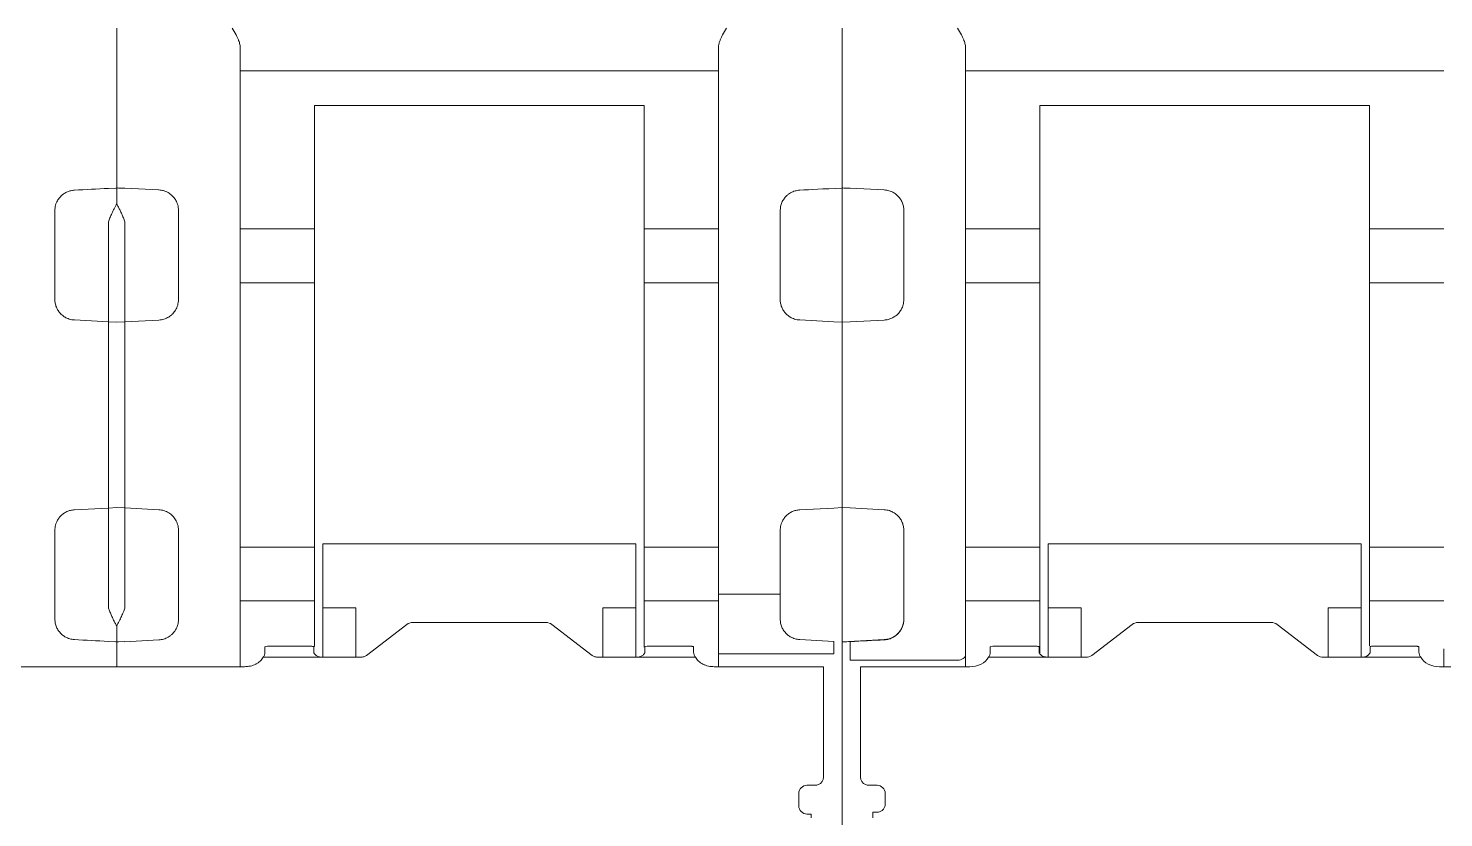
# Model space of a CAD drawing. Header units: millimetres. Extents: x 4137 to 6698, y 1400 to 3585.
# Drawn here: x 4461.8 to 4496.15, y 2349.15 to 2368.31 of the extents above; entities that cross this region are included whole.
import ezdxf

# ---------------------------------------------------------------- set-up
doc = ezdxf.new("R2010")
doc.units = ezdxf.units.MM
doc.layers.add('000-PI-Oprema', color=30, linetype='Continuous', lineweight=5)

msp = doc.modelspace()

# ---------------------------------------------------------------- linework, layer by layer
at = {"layer": '000-PI-Oprema', "color": 0, "lineweight": 0}
for p, q in [((4463.948, 2368.311), (4463.948, 2367.07)), ((4463.948, 2367.07), (4463.948, 2364.436)), ((4478.548, 2367.28), (4466.948, 2367.28)), ((4484.548, 2367.28), (4496.148, 2367.28)), ((4468.748, 2365.61), (4468.748, 2366.434)), ((4476.748, 2366.434), (4468.748, 2366.434)), ((4476.748, 2366.434), (4476.748, 2365.61)), ((4486.348, 2366.434), (4494.348, 2366.434)), ((4468.748, 2365.61), (4468.748, 2363.445)), ((4476.748, 2363.445), (4476.748, 2365.61)), ((4463.748, 2364.425), (4463.928, 2364.434)), ((4463.993, 2364.435), (4463.965, 2364.436)), ((4464.148, 2364.43), (4463.993, 2364.435)), ((4464.974, 2364.389), (4464.148, 2364.432)), ((4464.974, 2364.389), (4464.974, 2364.383)), ((4481.593, 2364.435), (4481.565, 2364.436)), ((4481.748, 2364.43), (4481.593, 2364.435)), ((4482.574, 2364.389), (4481.748, 2364.432)), ((4481.748, 2364.43), (4481.748, 2364.432)), ((4482.574, 2364.383), (4482.574, 2364.389)), ((4481.548, 2361.176), (4481.548, 2364.053)), ((4481.548, 2364.052), (4481.548, 2361.178)), ((4463.748, 2363.616), (4463.748, 2361.189)), ((4464.148, 2361.187), (4464.148, 2363.618)), ((4466.948, 2363.445), (4468.748, 2363.445)), ((4468.748, 2363.445), (4468.748, 2362.135)), ((4476.748, 2362.135), (4476.748, 2363.445)), ((4476.748, 2363.445), (4478.548, 2363.445)), ((4484.548, 2363.445), (4486.348, 2363.445)), ((4496.148, 2363.445), (4494.348, 2363.445)), ((4468.748, 2362.135), (4466.948, 2362.135)), ((4468.748, 2362.135), (4468.748, 2355.722)), ((4476.748, 2355.722), (4476.748, 2362.135)), ((4478.548, 2362.135), (4476.748, 2362.135)), ((4484.548, 2362.135), (4486.348, 2362.135)), ((4494.348, 2362.135), (4496.148, 2362.135)), ((4463.748, 2361.189), (4462.922, 2361.232)), ((4463.748, 2361.189), (4463.948, 2361.178)), ((4464.148, 2361.187), (4463.948, 2361.176)), ((4464.974, 2361.23), (4464.148, 2361.187)), ((4480.522, 2361.232), (4481.348, 2361.189)), ((4481.348, 2361.189), (4481.548, 2361.178)), ((4481.548, 2361.176), (4481.748, 2361.187)), ((4481.748, 2361.187), (4482.574, 2361.23)), ((4462.922, 2356.625), (4463.748, 2356.668)), ((4463.948, 2356.679), (4463.748, 2356.668)), ((4463.748, 2356.668), (4463.748, 2354.24)), ((4463.948, 2356.68), (4464.148, 2356.67)), ((4464.148, 2356.67), (4464.974, 2356.627)), ((4464.148, 2354.239), (4464.148, 2356.67)), ((4481.348, 2356.668), (4480.522, 2356.625)), ((4481.548, 2356.679), (4481.348, 2356.668)), ((4481.748, 2356.67), (4481.548, 2356.68)), ((4481.548, 2355.628), (4481.548, 2356.68)), ((4481.548, 2356.679), (4481.548, 2355.505)), ((4482.574, 2356.627), (4481.748, 2356.67)), ((4466.948, 2355.722), (4468.748, 2355.722)), ((4468.748, 2355.722), (4468.748, 2354.412)), ((4468.948, 2354.248), (4468.948, 2355.799)), ((4468.948, 2355.799), (4476.548, 2355.799)), ((4476.548, 2355.799), (4476.548, 2354.248)), ((4476.748, 2355.8), (4476.743, 2355.8)), ((4476.748, 2354.412), (4476.748, 2355.722)), ((4476.748, 2355.722), (4478.548, 2355.722)), ((4484.548, 2355.722), (4486.348, 2355.722)), ((4486.548, 2355.799), (4486.548, 2354.248)), ((4494.148, 2355.799), (4486.548, 2355.799)), ((4494.148, 2354.248), (4494.148, 2355.799)), ((4496.148, 2355.722), (4494.348, 2355.722)), ((4468.748, 2354.412), (4466.948, 2354.412)), ((4468.748, 2354.412), (4468.748, 2353.308)), ((4476.748, 2353.287), (4476.748, 2354.412)), ((4476.748, 2354.412), (4478.548, 2354.412)), ((4480.048, 2354.578), (4478.548, 2354.578)), ((4486.348, 2354.412), (4484.548, 2354.412)), ((4486.348, 2353.128), (4486.348, 2354.412)), ((4494.348, 2353.321), (4494.348, 2354.412)), ((4494.348, 2354.412), (4496.148, 2354.412)), ((4468.948, 2354.248), (4469.748, 2354.248)), ((4468.948, 2353.046), (4468.948, 2354.248)), ((4469.748, 2354.248), (4469.748, 2353.046)), ((4475.748, 2354.248), (4476.548, 2354.248)), ((4475.748, 2353.046), (4475.748, 2354.248)), ((4476.548, 2354.248), (4476.548, 2353.046)), ((4487.348, 2354.248), (4486.548, 2354.248)), ((4486.548, 2353.046), (4486.548, 2354.248)), ((4487.348, 2353.046), (4487.348, 2354.248)), ((4494.148, 2354.248), (4493.348, 2354.248)), ((4493.348, 2353.046), (4493.348, 2354.248)), ((4494.148, 2354.248), (4494.148, 2353.046)), ((4470.006, 2353.091), (4470.989, 2353.844)), ((4471.131, 2353.889), (4474.365, 2353.889)), ((4474.506, 2353.844), (4475.489, 2353.091)), ((4487.606, 2353.091), (4488.589, 2353.844)), ((4488.731, 2353.889), (4491.965, 2353.889)), ((4492.106, 2353.844), (4493.089, 2353.091)), ((4463.928, 2353.422), (4463.748, 2353.432)), ((4463.948, 2353.421), (4463.948, 2352.817)), ((4463.993, 2353.421), (4464.148, 2353.426)), ((4464.148, 2353.424), (4464.974, 2353.468)), ((4464.148, 2353.426), (4464.148, 2353.424)), ((4467.547, 2353.223), (4467.547, 2353.302)), ((4468.531, 2353.319), (4467.747, 2353.319)), ((4468.731, 2353.302), (4468.731, 2353.223)), ((4476.765, 2353.223), (4476.765, 2353.302)), ((4477.748, 2353.319), (4476.965, 2353.319)), ((4477.948, 2353.302), (4477.948, 2353.223)), ((4478.548, 2352.828), (4478.548, 2353.251)), ((4480.522, 2353.475), (4481.348, 2353.432)), ((4481.565, 2353.42), (4482.574, 2353.473)), ((4481.748, 2353.424), (4481.748, 2353.426)), ((4482.574, 2353.468), (4482.574, 2353.473)), ((4485.147, 2353.223), (4485.147, 2353.302)), ((4486.131, 2353.319), (4485.347, 2353.319)), ((4486.331, 2353.302), (4486.331, 2353.223)), ((4494.365, 2353.302), (4494.365, 2353.223)), ((4495.348, 2353.319), (4494.565, 2353.319)), ((4495.548, 2353.302), (4495.548, 2353.223)), ((4496.148, 2352.828), (4496.148, 2353.251)), ((4466.948, 2353.099), (4466.948, 2352.817)), ((4467.506, 2353.046), (4468.931, 2353.046)), ((4469.865, 2353.046), (4468.931, 2353.046)), ((4476.565, 2353.046), (4475.631, 2353.046)), ((4477.99, 2353.046), (4476.565, 2353.046)), ((4481.348, 2353.132), (4478.548, 2353.132)), ((4484.348, 2352.977), (4481.748, 2352.977)), ((4484.548, 2353.099), (4484.548, 2352.817)), ((4486.531, 2353.046), (4485.106, 2353.046)), ((4486.531, 2353.046), (4487.465, 2353.046)), ((4493.231, 2353.046), (4494.165, 2353.046)), ((4495.59, 2353.046), (4494.165, 2353.046)), ((4460.848, 2352.817), (4467.047, 2352.817)), ((4478.448, 2352.817), (4481.098, 2352.817)), ((4481.098, 2352.817), (4481.098, 2352.204)), ((4481.998, 2352.204), (4481.998, 2352.817)), ((4481.998, 2352.817), (4484.647, 2352.817)), ((4496.048, 2352.817), (4502.247, 2352.817)), ((4481.098, 2350.138), (4481.098, 2351.547)), ((4481.998, 2351.547), (4481.998, 2350.138)), ((4480.898, 2349.939), (4480.698, 2349.939)), ((4482.398, 2349.939), (4482.198, 2349.939)), ((4480.498, 2349.74), (4480.498, 2349.441)), ((4481.548, 2349.545), (4481.548, 2349.378)), ((4481.548, 2349.228), (4481.548, 2349.545)), ((4482.598, 2349.49), (4482.598, 2349.74)), ((4480.698, 2349.241), (4480.798, 2349.241)), ((4480.798, 2349.152), (4480.798, 2349.241)), ((4481.548, 2349.228), (4481.548, 2347.031)), ((4481.548, 2347.955), (4481.548, 2349.228)), ((4482.298, 2349.285), (4482.398, 2349.285)), ((4482.298, 2349.241), (4482.298, 2349.285)), ((4482.298, 2349.241), (4482.298, 2349.152))]:
    msp.add_line(p, q, dxfattribs=at)
at = {"layer": '000-PI-Oprema', "color": 0, "lineweight": 0, "flags": 128}
msp.add_lwpolyline([(4484.548, 2353.099), (4484.544, 2353.075), (4484.532, 2353.052), (4484.514, 2353.031), (4484.489, 2353.013), (4484.459, 2352.997), (4484.424, 2352.986), (4484.387, 2352.979), (4484.348, 2352.977)], dxfattribs=at)
at = {"layer": '000-PI-Oprema', "color": 0, "lineweight": 0}
for points, knots in [([(4466.748, 2368.311), (4466.781, 2368.258), (4466.828, 2368.184), (4466.88, 2368.084), (4466.913, 2368.007), (4466.941, 2367.92), (4466.946, 2367.853), (4466.948, 2367.821)], [0, 0, 0, 0, 0.350596, 0.493868, 0.625405, 0.821427, 1, 1, 1, 1]), ([(4478.548, 2367.821), (4478.549, 2367.842), (4478.551, 2367.886), (4478.565, 2367.952), (4478.587, 2368.018), (4478.616, 2368.085), (4478.667, 2368.184), (4478.714, 2368.259), (4478.748, 2368.311)], [0, 0, 0, 0, 0.117336, 0.242611, 0.377617, 0.505972, 0.652001, 1, 1, 1, 1]), ([(4481.548, 2368.311), (4481.548, 2368.279), (4481.548, 2368.215), (4481.548, 2368.119), (4481.548, 2368.024), (4481.548, 2367.897), (4481.548, 2367.741), (4481.548, 2367.565), (4481.548, 2367.405), (4481.548, 2367.268), (4481.548, 2367.152), (4481.548, 2367.097), (4481.548, 2367.07)], [0, 0, 0, 0, 0.061391, 0.122427, 0.18342, 0.24468, 0.372209, 0.500076, 0.627605, 0.755472, 0.877481, 1, 1, 1, 1]), ([(4481.548, 2367.07), (4481.548, 2367.083), (4481.548, 2367.109), (4481.548, 2367.157), (4481.548, 2367.209), (4481.548, 2367.289), (4481.548, 2367.405), (4481.548, 2367.564), (4481.548, 2367.741), (4481.548, 2367.927), (4481.548, 2368.118), (4481.548, 2368.247), (4481.548, 2368.311)], [0, 0, 0, 0, 0.061391, 0.122427, 0.18342, 0.24468, 0.372209, 0.500076, 0.627605, 0.755472, 0.877481, 1, 1, 1, 1]), ([(4484.348, 2368.311), (4484.381, 2368.259), (4484.428, 2368.184), (4484.48, 2368.085), (4484.513, 2368.007), (4484.541, 2367.921), (4484.546, 2367.853), (4484.548, 2367.821)], [0, 0, 0, 0, 0.350015, 0.493309, 0.624855, 0.821183, 1, 1, 1, 1]), ([(4466.948, 2367.821), (4466.948, 2367.806), (4466.948, 2367.774), (4466.948, 2367.733), (4466.948, 2367.696), (4466.948, 2367.677), (4466.948, 2367.667)], [0, 0, 0, 0, 0.251193, 0.5, 0.748807, 1, 1, 1, 1]), ([(4478.548, 2367.667), (4478.548, 2367.677), (4478.548, 2367.696), (4478.548, 2367.733), (4478.548, 2367.774), (4478.548, 2367.806), (4478.548, 2367.821)], [0, 0, 0, 0, 0.251193, 0.5, 0.748807, 1, 1, 1, 1]), ([(4466.948, 2367.667), (4466.948, 2367.627), (4466.948, 2367.546), (4466.948, 2367.415), (4466.948, 2367.275), (4466.948, 2367.128), (4466.948, 2366.972), (4466.948, 2366.807), (4466.948, 2366.635), (4466.948, 2366.394), (4466.948, 2366.076), (4466.948, 2365.664), (4466.948, 2365.227), (4466.948, 2364.914), (4466.948, 2364.757)], [0, 0, 0, 0, 0.062736, 0.125281, 0.187695, 0.250043, 0.312387, 0.374792, 0.437318, 0.500031, 0.625212, 0.749931, 0.874692, 1, 1, 1, 1]), ([(4478.548, 2364.606), (4478.548, 2364.689), (4478.548, 2364.856), (4478.548, 2365.097), (4478.548, 2365.332), (4478.548, 2365.559), (4478.548, 2365.779), (4478.548, 2365.992), (4478.548, 2366.198), (4478.548, 2366.462), (4478.548, 2366.771), (4478.548, 2367.108), (4478.548, 2367.411), (4478.548, 2367.582), (4478.548, 2367.667)], [0, 0, 0, 0, 0.062754, 0.125301, 0.187708, 0.250043, 0.312375, 0.374772, 0.437302, 0.500033, 0.625237, 0.749935, 0.874674, 1, 1, 1, 1]), ([(4484.548, 2367.667), (4484.548, 2367.627), (4484.548, 2367.546), (4484.548, 2367.415), (4484.548, 2367.275), (4484.548, 2367.128), (4484.548, 2366.972), (4484.548, 2366.807), (4484.548, 2366.635), (4484.548, 2366.394), (4484.548, 2366.076), (4484.548, 2365.664), (4484.548, 2365.227), (4484.548, 2364.914), (4484.548, 2364.757)], [0, 0, 0, 0, 0.062736, 0.125281, 0.187695, 0.250043, 0.312387, 0.374792, 0.437318, 0.500031, 0.625212, 0.749931, 0.874692, 1, 1, 1, 1]), ([(4481.548, 2367.07), (4481.548, 2367.033), (4481.548, 2366.959), (4481.548, 2366.839), (4481.548, 2366.713), (4481.548, 2366.579), (4481.548, 2366.437), (4481.548, 2366.288), (4481.548, 2366.132), (4481.548, 2365.914), (4481.548, 2365.626), (4481.548, 2365.254), (4481.548, 2364.858), (4481.548, 2364.576), (4481.548, 2364.434)], [0, 0, 0, 0, 0.062728, 0.125272, 0.18769, 0.250045, 0.312396, 0.374803, 0.437328, 0.500029, 0.625194, 0.749922, 0.874696, 1, 1, 1, 1]), ([(4481.548, 2364.436), (4481.548, 2364.507), (4481.548, 2364.65), (4481.548, 2364.856), (4481.548, 2365.057), (4481.548, 2365.252), (4481.548, 2365.44), (4481.548, 2365.623), (4481.548, 2365.799), (4481.548, 2366.026), (4481.548, 2366.292), (4481.548, 2366.582), (4481.548, 2366.845), (4481.548, 2366.995), (4481.548, 2367.07)], [0, 0, 0, 0, 0.062728, 0.125271, 0.18769, 0.250045, 0.312396, 0.374804, 0.437328, 0.500029, 0.625194, 0.749922, 0.874696, 1, 1, 1, 1]), ([(4486.348, 2366.434), (4486.348, 2366.393), (4486.348, 2366.31), (4486.348, 2366.192), (4486.348, 2366.079), (4486.348, 2365.936), (4486.348, 2365.771), (4486.348, 2365.663), (4486.348, 2365.61)], [0, 0, 0, 0, 0.125424, 0.250193, 0.374902, 0.500146, 0.749703, 1, 1, 1, 1]), ([(4494.348, 2365.61), (4494.348, 2365.636), (4494.348, 2365.688), (4494.348, 2365.776), (4494.348, 2365.87), (4494.348, 2366.005), (4494.348, 2366.189), (4494.348, 2366.353), (4494.348, 2366.434)], [0, 0, 0, 0, 0.125424, 0.250193, 0.374902, 0.500146, 0.749703, 1, 1, 1, 1]), ([(4494.348, 2363.445), (4494.348, 2363.516), (4494.348, 2363.658), (4494.348, 2363.864), (4494.348, 2364.065), (4494.348, 2364.261), (4494.348, 2364.451), (4494.348, 2364.697), (4494.348, 2364.989), (4494.348, 2365.317), (4494.348, 2365.512), (4494.348, 2365.61)], [0, 0, 0, 0, 0.083508, 0.166833, 0.25006, 0.333277, 0.416572, 0.500032, 0.666688, 0.83311, 1, 1, 1, 1]), ([(4466.948, 2364.757), (4466.948, 2364.693), (4466.948, 2364.566), (4466.948, 2364.367), (4466.948, 2364.165), (4466.948, 2363.957), (4466.948, 2363.745), (4466.948, 2363.528), (4466.948, 2363.306), (4466.948, 2363.155), (4466.948, 2363.08)], [0, 0, 0, 0, 0.12575, 0.250858, 0.375537, 0.5, 0.624463, 0.749142, 0.87425, 1, 1, 1, 1]), ([(4478.548, 2363.212), (4478.548, 2363.283), (4478.548, 2363.425), (4478.548, 2363.633), (4478.548, 2363.837), (4478.548, 2364.037), (4478.548, 2364.231), (4478.548, 2364.422), (4478.548, 2364.544), (4478.548, 2364.606)], [0, 0, 0, 0, 0.143512, 0.28637, 0.428834, 0.571166, 0.71363, 0.856488, 1, 1, 1, 1]), ([(4484.548, 2364.757), (4484.548, 2364.693), (4484.548, 2364.566), (4484.548, 2364.367), (4484.548, 2364.165), (4484.548, 2363.957), (4484.548, 2363.745), (4484.548, 2363.528), (4484.548, 2363.306), (4484.548, 2363.155), (4484.548, 2363.08)], [0, 0, 0, 0, 0.12575, 0.250858, 0.375537, 0.5, 0.624463, 0.749142, 0.87425, 1, 1, 1, 1]), ([(4462.448, 2363.882), (4462.449, 2363.905), (4462.45, 2363.95), (4462.464, 2364.017), (4462.49, 2364.09), (4462.533, 2364.168), (4462.596, 2364.242), (4462.67, 2364.302), (4462.75, 2364.344), (4462.835, 2364.373), (4462.893, 2364.379), (4462.922, 2364.382)], [0, 0, 0, 0, 0.093221, 0.185813, 0.279137, 0.41434, 0.546905, 0.668022, 0.785627, 0.893606, 1, 1, 1, 1]), ([(4465.448, 2363.891), (4465.447, 2363.914), (4465.445, 2363.959), (4465.431, 2364.025), (4465.405, 2364.098), (4465.363, 2364.175), (4465.293, 2364.257), (4465.201, 2364.327), (4465.09, 2364.375), (4465.011, 2364.385), (4464.974, 2364.389)], [0, 0, 0, 0, 0.092601, 0.18543, 0.278489, 0.413813, 0.545287, 0.709927, 0.860804, 1, 1, 1, 1]), ([(4480.522, 2364.382), (4480.503, 2364.38), (4480.466, 2364.377), (4480.41, 2364.364), (4480.354, 2364.345), (4480.3, 2364.318), (4480.247, 2364.284), (4480.192, 2364.237), (4480.135, 2364.17), (4480.086, 2364.083), (4480.054, 2363.984), (4480.05, 2363.916), (4480.048, 2363.882)], [0, 0, 0, 0, 0.067869, 0.138425, 0.211987, 0.288836, 0.369219, 0.453352, 0.573685, 0.721104, 0.860335, 1, 1, 1, 1]), ([(4482.574, 2364.389), (4482.593, 2364.388), (4482.632, 2364.384), (4482.689, 2364.371), (4482.755, 2364.347), (4482.827, 2364.309), (4482.9, 2364.249), (4482.963, 2364.175), (4483.01, 2364.088), (4483.042, 2363.993), (4483.046, 2363.925), (4483.048, 2363.891)], [0, 0, 0, 0, 0.071618, 0.143308, 0.216363, 0.334035, 0.455285, 0.587191, 0.721903, 0.860899, 1, 1, 1, 1]), ([(4463.748, 2363.616), (4463.76, 2363.648), (4463.788, 2363.717), (4463.834, 2363.823), (4463.888, 2363.94), (4463.927, 2364.013), (4463.948, 2364.052)], [0, 0, 0, 0, 0.193415, 0.424448, 0.693252, 1, 1, 1, 1]), ([(4464.148, 2363.618), (4464.135, 2363.65), (4464.11, 2363.713), (4464.071, 2363.804), (4464.031, 2363.891), (4463.99, 2363.976), (4463.962, 2364.027), (4463.948, 2364.053)], [0, 0, 0, 0, 0.194202, 0.390464, 0.589612, 0.792498, 1, 1, 1, 1]), ([(4480.048, 2363.882), (4480.048, 2363.817), (4480.048, 2363.685), (4480.048, 2363.484), (4480.048, 2363.347), (4480.048, 2363.279)], [0, 0, 0, 0, 0.333419, 0.666581, 1, 1, 1, 1]), ([(4478.548, 2354.645), (4478.548, 2354.759), (4478.548, 2354.987), (4478.548, 2355.332), (4478.548, 2355.68), (4478.548, 2356.031), (4478.548, 2356.384), (4478.548, 2356.981), (4478.548, 2357.828), (4478.548, 2358.928), (4478.548, 2360.028), (4478.548, 2360.995), (4478.548, 2361.827), (4478.548, 2362.527), (4478.548, 2362.983), (4478.548, 2363.212)], [0, 0, 0, 0, 0.041431, 0.082793, 0.124119, 0.165441, 0.206793, 0.248207, 0.374079, 0.500012, 0.625883, 0.751817, 0.834548, 0.917188, 1, 1, 1, 1]), ([(4480.048, 2363.279), (4480.048, 2363.177), (4480.048, 2362.974), (4480.048, 2362.667), (4480.048, 2362.357), (4480.048, 2362.046), (4480.048, 2361.836), (4480.048, 2361.731)], [0, 0, 0, 0, 0.200123, 0.400061, 0.599939, 0.799877, 1, 1, 1, 1]), ([(4486.348, 2363.445), (4486.348, 2363.396), (4486.348, 2363.298), (4486.348, 2363.082), (4486.348, 2362.843), (4486.348, 2362.598), (4486.348, 2362.378), (4486.348, 2362.213), (4486.348, 2362.157), (4486.348, 2362.135)], [0, 0, 0, 0, 0.150243, 0.300485, 0.450729, 0.600973, 0.751216, 0.901461, 1, 1, 1, 1]), ([(4494.348, 2363.445), (4494.348, 2363.396), (4494.348, 2363.298), (4494.348, 2363.082), (4494.348, 2362.843), (4494.348, 2362.598), (4494.348, 2362.378), (4494.348, 2362.213), (4494.348, 2362.157), (4494.348, 2362.135)], [0, 0, 0, 0, 0.150243, 0.300485, 0.450729, 0.600973, 0.751216, 0.901461, 1, 1, 1, 1]), ([(4466.948, 2363.08), (4466.948, 2362.969), (4466.948, 2362.748), (4466.948, 2362.412), (4466.948, 2362.074), (4466.948, 2361.734), (4466.948, 2361.392), (4466.948, 2360.813), (4466.948, 2359.993), (4466.948, 2358.929), (4466.948, 2357.864), (4466.948, 2356.928), (4466.948, 2356.122), (4466.948, 2355.443), (4466.948, 2354.999), (4466.948, 2354.777)], [0, 0, 0, 0, 0.041447, 0.082829, 0.124176, 0.16552, 0.206891, 0.248321, 0.374134, 0.500011, 0.625824, 0.751702, 0.834467, 0.91715, 1, 1, 1, 1]), ([(4483.048, 2361.73), (4483.048, 2361.849), (4483.048, 2362.088), (4483.048, 2362.443), (4483.048, 2362.796), (4483.048, 2363.028), (4483.048, 2363.145)], [0, 0, 0, 0, 0.2501, 0.5, 0.7499, 1, 1, 1, 1]), ([(4484.548, 2363.08), (4484.548, 2362.969), (4484.548, 2362.748), (4484.548, 2362.412), (4484.548, 2362.074), (4484.548, 2361.734), (4484.548, 2361.392), (4484.548, 2360.813), (4484.548, 2359.993), (4484.548, 2358.929), (4484.548, 2357.864), (4484.548, 2356.928), (4484.548, 2356.122), (4484.548, 2355.443), (4484.548, 2354.999), (4484.548, 2354.777)], [0, 0, 0, 0, 0.041447, 0.082829, 0.124176, 0.16552, 0.206891, 0.248321, 0.374134, 0.500011, 0.625824, 0.751702, 0.834467, 0.91715, 1, 1, 1, 1]), ([(4486.348, 2362.135), (4486.348, 2362.051), (4486.348, 2361.884), (4486.348, 2361.629), (4486.348, 2361.372), (4486.348, 2361.112), (4486.348, 2360.849), (4486.348, 2360.402), (4486.348, 2359.762), (4486.348, 2358.929), (4486.348, 2358.095), (4486.348, 2357.366), (4486.348, 2356.744), (4486.348, 2356.225), (4486.348, 2355.89), (4486.348, 2355.722)], [0, 0, 0, 0, 0.041319, 0.082538, 0.123706, 0.164869, 0.206076, 0.247373, 0.373654, 0.500018, 0.626299, 0.752662, 0.835118, 0.917437, 1, 1, 1, 1]), ([(4494.348, 2362.135), (4494.348, 2361.127), (4494.348, 2360.028), (4494.348, 2357.829), (4494.348, 2356.73), (4494.348, 2355.722)], [0, 0, 0, 0, 0.5, 0.5, 1, 1, 1, 1]), ([(4462.922, 2361.232), (4462.901, 2361.234), (4462.859, 2361.238), (4462.798, 2361.253), (4462.729, 2361.279), (4462.656, 2361.321), (4462.584, 2361.384), (4462.525, 2361.458), (4462.481, 2361.544), (4462.453, 2361.636), (4462.449, 2361.699), (4462.448, 2361.731)], [0, 0, 0, 0, 0.082209, 0.16366, 0.245689, 0.369303, 0.493372, 0.618767, 0.744744, 0.872104, 1, 1, 1, 1]), ([(4464.974, 2361.23), (4464.994, 2361.232), (4465.035, 2361.236), (4465.096, 2361.251), (4465.155, 2361.273), (4465.211, 2361.303), (4465.263, 2361.339), (4465.322, 2361.394), (4465.383, 2361.475), (4465.437, 2361.593), (4465.444, 2361.682), (4465.448, 2361.73)], [0, 0, 0, 0, 0.080411, 0.161533, 0.243405, 0.326066, 0.409552, 0.493901, 0.642123, 0.810797, 1, 1, 1, 1]), ([(4480.522, 2361.232), (4480.501, 2361.234), (4480.459, 2361.238), (4480.398, 2361.253), (4480.329, 2361.279), (4480.256, 2361.321), (4480.184, 2361.384), (4480.125, 2361.458), (4480.081, 2361.544), (4480.053, 2361.636), (4480.049, 2361.699), (4480.048, 2361.731)], [0, 0, 0, 0, 0.082209, 0.16366, 0.245689, 0.369303, 0.493372, 0.618767, 0.744744, 0.872104, 1, 1, 1, 1]), ([(4483.048, 2361.73), (4483.047, 2361.708), (4483.045, 2361.666), (4483.033, 2361.603), (4483.01, 2361.532), (4482.97, 2361.457), (4482.911, 2361.382), (4482.839, 2361.319), (4482.757, 2361.273), (4482.668, 2361.24), (4482.605, 2361.234), (4482.574, 2361.23)], [0, 0, 0, 0, 0.085507, 0.170147, 0.255273, 0.381189, 0.506725, 0.630753, 0.754527, 0.877113, 1, 1, 1, 1]), ([(4463.748, 2361.189), (4463.748, 2361.082), (4463.748, 2360.868), (4463.748, 2360.547), (4463.748, 2360.224), (4463.748, 2359.901), (4463.748, 2359.578), (4463.748, 2359.253), (4463.748, 2358.847), (4463.748, 2358.36), (4463.748, 2357.794), (4463.748, 2357.229), (4463.748, 2356.855), (4463.748, 2356.668)], [0, 0, 0, 0, 0.071556, 0.142997, 0.214365, 0.285706, 0.357065, 0.428486, 0.500013, 0.625062, 0.749916, 0.874816, 1, 1, 1, 1]), ([(4481.548, 2361.178), (4481.548, 2361.072), (4481.548, 2360.86), (4481.548, 2360.54), (4481.548, 2360.219), (4481.548, 2359.897), (4481.548, 2359.575), (4481.548, 2359.252), (4481.548, 2358.848), (4481.548, 2358.363), (4481.548, 2357.799), (4481.548, 2357.236), (4481.548, 2356.865), (4481.548, 2356.679)], [0, 0, 0, 0, 0.071572, 0.143012, 0.214372, 0.285701, 0.357051, 0.428472, 0.500015, 0.625079, 0.749917, 0.8748, 1, 1, 1, 1]), ([(4481.548, 2356.68), (4481.548, 2356.787), (4481.548, 2356.999), (4481.548, 2357.318), (4481.548, 2357.639), (4481.548, 2357.96), (4481.548, 2358.282), (4481.548, 2358.605), (4481.548, 2359.009), (4481.548, 2359.494), (4481.548, 2360.057), (4481.548, 2360.619), (4481.548, 2360.991), (4481.548, 2361.176)], [0, 0, 0, 0, 0.071572, 0.143012, 0.214372, 0.285701, 0.357051, 0.428472, 0.500015, 0.625079, 0.749917, 0.8748, 1, 1, 1, 1]), ([(4462.448, 2356.125), (4462.448, 2356.147), (4462.45, 2356.189), (4462.463, 2356.252), (4462.486, 2356.323), (4462.525, 2356.398), (4462.584, 2356.473), (4462.656, 2356.536), (4462.738, 2356.582), (4462.828, 2356.615), (4462.89, 2356.621), (4462.922, 2356.625)], [0, 0, 0, 0, 0.085573, 0.170275, 0.255463, 0.381339, 0.506835, 0.630803, 0.754517, 0.877108, 1, 1, 1, 1]), ([(4465.448, 2356.127), (4465.447, 2356.152), (4465.445, 2356.199), (4465.429, 2356.267), (4465.407, 2356.328), (4465.378, 2356.383), (4465.346, 2356.432), (4465.294, 2356.492), (4465.213, 2356.557), (4465.098, 2356.611), (4465.015, 2356.621), (4464.974, 2356.627)], [0, 0, 0, 0, 0.097376, 0.189595, 0.276665, 0.358598, 0.435408, 0.507112, 0.674555, 0.83875, 1, 1, 1, 1]), ([(4480.048, 2356.125), (4480.048, 2356.147), (4480.05, 2356.189), (4480.063, 2356.252), (4480.086, 2356.323), (4480.125, 2356.398), (4480.184, 2356.473), (4480.256, 2356.536), (4480.338, 2356.582), (4480.428, 2356.615), (4480.49, 2356.621), (4480.522, 2356.625)], [0, 0, 0, 0, 0.085573, 0.170275, 0.255463, 0.381339, 0.506835, 0.630803, 0.754517, 0.877108, 1, 1, 1, 1]), ([(4482.574, 2356.627), (4482.595, 2356.625), (4482.637, 2356.621), (4482.698, 2356.606), (4482.766, 2356.579), (4482.839, 2356.537), (4482.911, 2356.475), (4482.971, 2356.4), (4483.014, 2356.315), (4483.043, 2356.223), (4483.046, 2356.159), (4483.048, 2356.127)], [0, 0, 0, 0, 0.082205, 0.163652, 0.245679, 0.369354, 0.493482, 0.618917, 0.744935, 0.872201, 1, 1, 1, 1]), ([(4480.048, 2356.125), (4480.048, 2356.021), (4480.048, 2355.811), (4480.048, 2355.5), (4480.048, 2355.19), (4480.048, 2354.882), (4480.048, 2354.679), (4480.048, 2354.578)], [0, 0, 0, 0, 0.200123, 0.400061, 0.599939, 0.799877, 1, 1, 1, 1]), ([(4483.048, 2354.712), (4483.048, 2354.828), (4483.048, 2355.061), (4483.048, 2355.414), (4483.048, 2355.769), (4483.048, 2356.008), (4483.048, 2356.127)], [0, 0, 0, 0, 0.2501, 0.5, 0.7499, 1, 1, 1, 1]), ([(4486.348, 2355.722), (4486.348, 2355.7), (4486.348, 2355.644), (4486.348, 2355.479), (4486.348, 2355.259), (4486.348, 2355.014), (4486.348, 2354.774), (4486.348, 2354.559), (4486.348, 2354.461), (4486.348, 2354.412)], [0, 0, 0, 0, 0.098539, 0.248784, 0.399027, 0.54927, 0.699515, 0.849757, 1, 1, 1, 1]), ([(4494.348, 2355.722), (4494.348, 2355.7), (4494.348, 2355.644), (4494.348, 2355.479), (4494.348, 2355.259), (4494.348, 2355.014), (4494.348, 2354.774), (4494.348, 2354.559), (4494.348, 2354.461), (4494.348, 2354.412)], [0, 0, 0, 0, 0.098539, 0.248784, 0.399027, 0.54927, 0.699515, 0.849757, 1, 1, 1, 1]), ([(4481.548, 2353.803), (4481.548, 2353.803), (4481.548, 2354.13), (4481.548, 2354.513), (4481.548, 2355.002), (4481.548, 2355.356), (4481.548, 2355.586), (4481.548, 2355.614), (4481.548, 2355.628)], [0, 0, 0, 0, 0.008736, 0.206989, 0.405242, 0.603494, 0.801747, 1, 1, 1, 1]), ([(4481.548, 2355.528), (4481.548, 2355.514), (4481.548, 2355.486), (4481.548, 2355.264), (4481.548, 2354.916), (4481.548, 2354.459), (4481.548, 2354.076), (4481.548, 2353.805)], [0, 0, 0, 0, 0.201961, 0.403921, 0.605881, 0.807842, 1, 1, 1, 1]), ([(4466.948, 2354.777), (4466.948, 2354.701), (4466.948, 2354.55), (4466.948, 2354.329), (4466.948, 2354.112), (4466.948, 2353.9), (4466.948, 2353.692), (4466.948, 2353.489), (4466.948, 2353.291), (4466.948, 2353.163), (4466.948, 2353.099)], [0, 0, 0, 0, 0.12575, 0.250858, 0.375537, 0.5, 0.624463, 0.749142, 0.87425, 1, 1, 1, 1]), ([(4478.548, 2353.251), (4478.548, 2353.313), (4478.548, 2353.435), (4478.548, 2353.626), (4478.548, 2353.82), (4478.548, 2354.02), (4478.548, 2354.223), (4478.548, 2354.432), (4478.548, 2354.574), (4478.548, 2354.645)], [0, 0, 0, 0, 0.143512, 0.28637, 0.428834, 0.571166, 0.71363, 0.856488, 1, 1, 1, 1]), ([(4483.048, 2353.965), (4483.048, 2354.026), (4483.048, 2354.147), (4483.048, 2354.333), (4483.048, 2354.521), (4483.048, 2354.648), (4483.048, 2354.712)], [0, 0, 0, 0, 0.25014, 0.5, 0.74986, 1, 1, 1, 1]), ([(4484.548, 2354.777), (4484.548, 2354.701), (4484.548, 2354.55), (4484.548, 2354.329), (4484.548, 2354.112), (4484.548, 2353.9), (4484.548, 2353.692), (4484.548, 2353.489), (4484.548, 2353.291), (4484.548, 2353.163), (4484.548, 2353.099)], [0, 0, 0, 0, 0.12575, 0.250858, 0.375537, 0.5, 0.624463, 0.749142, 0.87425, 1, 1, 1, 1]), ([(4480.048, 2354.578), (4480.048, 2354.51), (4480.048, 2354.373), (4480.048, 2354.171), (4480.048, 2354.04), (4480.048, 2353.974)], [0, 0, 0, 0, 0.333419, 0.666581, 1, 1, 1, 1]), ([(4462.922, 2353.475), (4462.902, 2353.477), (4462.864, 2353.48), (4462.807, 2353.493), (4462.742, 2353.517), (4462.67, 2353.555), (4462.596, 2353.615), (4462.533, 2353.689), (4462.485, 2353.777), (4462.454, 2353.873), (4462.45, 2353.941), (4462.448, 2353.974)], [0, 0, 0, 0, 0.070996, 0.142095, 0.214573, 0.332083, 0.453298, 0.585758, 0.72107, 0.860537, 1, 1, 1, 1]), ([(4463.748, 2354.24), (4463.76, 2354.209), (4463.785, 2354.145), (4463.824, 2354.054), (4463.864, 2353.967), (4463.906, 2353.883), (4463.934, 2353.831), (4463.948, 2353.805)], [0, 0, 0, 0, 0.1942, 0.390457, 0.5896, 0.792488, 1, 1, 1, 1]), ([(4464.148, 2354.239), (4464.135, 2354.207), (4464.108, 2354.138), (4464.062, 2354.032), (4464.008, 2353.916), (4463.969, 2353.842), (4463.948, 2353.803)], [0, 0, 0, 0, 0.193384, 0.424408, 0.693222, 1, 1, 1, 1]), ([(4464.974, 2353.468), (4464.992, 2353.469), (4465.03, 2353.472), (4465.086, 2353.485), (4465.142, 2353.505), (4465.197, 2353.532), (4465.249, 2353.566), (4465.306, 2353.615), (4465.369, 2353.689), (4465.417, 2353.782), (4465.443, 2353.879), (4465.446, 2353.937), (4465.448, 2353.965)], [0, 0, 0, 0, 0.068374, 0.139376, 0.213318, 0.290476, 0.371092, 0.45538, 0.587276, 0.76147, 0.88059, 1, 1, 1, 1]), ([(4480.522, 2353.475), (4480.502, 2353.477), (4480.464, 2353.48), (4480.407, 2353.493), (4480.342, 2353.517), (4480.27, 2353.555), (4480.196, 2353.615), (4480.133, 2353.689), (4480.085, 2353.777), (4480.054, 2353.873), (4480.05, 2353.941), (4480.048, 2353.974)], [0, 0, 0, 0, 0.070997, 0.142096, 0.214572, 0.332081, 0.453288, 0.585757, 0.721078, 0.860541, 1, 1, 1, 1]), ([(4482.574, 2353.473), (4482.615, 2353.476), (4482.662, 2353.483), (4482.761, 2353.517), (4482.814, 2353.545), (4482.914, 2353.626), (4482.961, 2353.681), (4483.028, 2353.815), (4483.048, 2353.894), (4483.048, 2353.973)], [0, 0, 0, 0, 0.25, 0.25, 0.5, 0.5, 0.75, 0.75, 1, 1, 1, 1]), ([(4482.574, 2353.468), (4482.592, 2353.469), (4482.63, 2353.472), (4482.686, 2353.485), (4482.742, 2353.505), (4482.797, 2353.532), (4482.849, 2353.566), (4482.906, 2353.615), (4482.969, 2353.689), (4483.017, 2353.782), (4483.043, 2353.879), (4483.046, 2353.937), (4483.048, 2353.965)], [0, 0, 0, 0, 0.068374, 0.139377, 0.213319, 0.290477, 0.371094, 0.455382, 0.587277, 0.761474, 0.880592, 1, 1, 1, 1]), ([(4467.547, 2353.302), (4467.547, 2353.306), (4467.569, 2353.311), (4467.643, 2353.317), (4467.695, 2353.319), (4467.747, 2353.319)], [0, 0, 0, 0, 0.5, 0.5, 1, 1, 1, 1]), ([(4468.731, 2353.302), (4468.73, 2353.303), (4468.728, 2353.305), (4468.717, 2353.308), (4468.698, 2353.311), (4468.665, 2353.315), (4468.61, 2353.318), (4468.557, 2353.319), (4468.531, 2353.319)], [0, 0, 0, 0, 0.128148, 0.251094, 0.373747, 0.501054, 0.748354, 1, 1, 1, 1]), ([(4476.765, 2353.302), (4476.765, 2353.306), (4476.786, 2353.311), (4476.86, 2353.317), (4476.912, 2353.319), (4476.965, 2353.319)], [0, 0, 0, 0, 0.5, 0.5, 1, 1, 1, 1]), ([(4477.948, 2353.302), (4477.947, 2353.303), (4477.946, 2353.305), (4477.934, 2353.308), (4477.916, 2353.311), (4477.882, 2353.315), (4477.827, 2353.318), (4477.775, 2353.319), (4477.748, 2353.319)], [0, 0, 0, 0, 0.128148, 0.251094, 0.373747, 0.501054, 0.748354, 1, 1, 1, 1]), ([(4481.548, 2353.423), (4481.548, 2353.351), (4481.548, 2353.209), (4481.548, 2353.002), (4481.548, 2352.801), (4481.548, 2352.606), (4481.548, 2352.417), (4481.548, 2352.235), (4481.548, 2352.058), (4481.548, 2351.832), (4481.548, 2351.565), (4481.548, 2351.275), (4481.548, 2351.012), (4481.548, 2350.862), (4481.548, 2350.787)], [0, 0, 0, 0, 0.062728, 0.125272, 0.18769, 0.250045, 0.312396, 0.374803, 0.437328, 0.500029, 0.625194, 0.749922, 0.874696, 1, 1, 1, 1]), ([(4481.548, 2350.787), (4481.548, 2350.824), (4481.548, 2350.897), (4481.548, 2351.017), (4481.548, 2351.144), (4481.548, 2351.278), (4481.548, 2351.419), (4481.548, 2351.568), (4481.548, 2351.724), (4481.548, 2351.942), (4481.548, 2352.23), (4481.548, 2352.602), (4481.548, 2352.997), (4481.548, 2353.279), (4481.548, 2353.421)], [0, 0, 0, 0, 0.062728, 0.125271, 0.18769, 0.250045, 0.312396, 0.374804, 0.437328, 0.500029, 0.625194, 0.749922, 0.874696, 1, 1, 1, 1]), ([(4481.748, 2353.426), (4481.721, 2353.426), (4481.669, 2353.424), (4481.618, 2353.422), (4481.593, 2353.421)], [0, 0, 0, 0, 0.508632, 1, 1, 1, 1]), ([(4485.147, 2353.302), (4485.147, 2353.306), (4485.169, 2353.311), (4485.243, 2353.317), (4485.295, 2353.319), (4485.347, 2353.319)], [0, 0, 0, 0, 0.5, 0.5, 1, 1, 1, 1]), ([(4486.331, 2353.302), (4486.33, 2353.303), (4486.328, 2353.305), (4486.317, 2353.308), (4486.298, 2353.311), (4486.265, 2353.315), (4486.21, 2353.318), (4486.157, 2353.319), (4486.131, 2353.319)], [0, 0, 0, 0, 0.128148, 0.251094, 0.373747, 0.501054, 0.748354, 1, 1, 1, 1]), ([(4494.565, 2353.319), (4494.551, 2353.319), (4494.525, 2353.319), (4494.487, 2353.318), (4494.453, 2353.316), (4494.413, 2353.313), (4494.373, 2353.309), (4494.367, 2353.304), (4494.365, 2353.302)], [0, 0, 0, 0, 0.128148, 0.251094, 0.373747, 0.501054, 0.748354, 1, 1, 1, 1]), ([(4495.548, 2353.302), (4495.547, 2353.303), (4495.546, 2353.305), (4495.534, 2353.308), (4495.516, 2353.311), (4495.482, 2353.315), (4495.427, 2353.318), (4495.375, 2353.319), (4495.348, 2353.319)], [0, 0, 0, 0, 0.128148, 0.251094, 0.373747, 0.501054, 0.748354, 1, 1, 1, 1]), ([(4467.506, 2353.046), (4467.495, 2353.03), (4467.474, 2352.996), (4467.431, 2352.951), (4467.38, 2352.912), (4467.304, 2352.867), (4467.193, 2352.826), (4467.096, 2352.82), (4467.047, 2352.817)], [0, 0, 0, 0, 0.126929, 0.250928, 0.374602, 0.500576, 0.748126, 1, 1, 1, 1]), ([(4467.547, 2353.173), (4467.547, 2353.164), (4467.546, 2353.147), (4467.538, 2353.116), (4467.525, 2353.083), (4467.512, 2353.059), (4467.506, 2353.046)], [0, 0, 0, 0, 0.256458, 0.506841, 0.753776, 1, 1, 1, 1]), ([(4468.931, 2353.046), (4468.917, 2353.047), (4468.89, 2353.048), (4468.852, 2353.057), (4468.817, 2353.071), (4468.777, 2353.096), (4468.738, 2353.133), (4468.733, 2353.16), (4468.731, 2353.173)], [0, 0, 0, 0, 0.128818, 0.251822, 0.37424, 0.501366, 0.746636, 1, 1, 1, 1]), ([(4470.006, 2353.091), (4469.996, 2353.085), (4469.977, 2353.071), (4469.942, 2353.057), (4469.904, 2353.048), (4469.878, 2353.047), (4469.865, 2353.046)], [0, 0, 0, 0, 0.25487, 0.5, 0.74513, 1, 1, 1, 1]), ([(4475.631, 2353.046), (4475.617, 2353.047), (4475.591, 2353.048), (4475.553, 2353.057), (4475.519, 2353.071), (4475.499, 2353.085), (4475.489, 2353.091)], [0, 0, 0, 0, 0.25487, 0.5, 0.74513, 1, 1, 1, 1]), ([(4476.765, 2353.173), (4476.764, 2353.166), (4476.763, 2353.154), (4476.752, 2353.132), (4476.734, 2353.111), (4476.701, 2353.083), (4476.645, 2353.053), (4476.592, 2353.049), (4476.565, 2353.046)], [0, 0, 0, 0, 0.130698, 0.254597, 0.376443, 0.501216, 0.749391, 1, 1, 1, 1]), ([(4477.99, 2353.046), (4477.983, 2353.059), (4477.97, 2353.083), (4477.958, 2353.116), (4477.949, 2353.147), (4477.948, 2353.164), (4477.948, 2353.173)], [0, 0, 0, 0, 0.246224, 0.493159, 0.743542, 1, 1, 1, 1]), ([(4478.448, 2352.817), (4478.423, 2352.817), (4478.375, 2352.819), (4478.304, 2352.831), (4478.237, 2352.851), (4478.153, 2352.887), (4478.059, 2352.948), (4478.013, 2353.013), (4477.99, 2353.046)], [0, 0, 0, 0, 0.126929, 0.250928, 0.374602, 0.500576, 0.748126, 1, 1, 1, 1]), ([(4484.647, 2352.817), (4484.744, 2352.817), (4484.84, 2352.839), (4485.002, 2352.92), (4485.067, 2352.979), (4485.106, 2353.046)], [0, 0, 0, 0, 0.5, 0.5, 1, 1, 1, 1]), ([(4485.147, 2353.173), (4485.147, 2353.164), (4485.146, 2353.147), (4485.138, 2353.116), (4485.125, 2353.083), (4485.112, 2353.059), (4485.106, 2353.046)], [0, 0, 0, 0, 0.256458, 0.506841, 0.753776, 1, 1, 1, 1]), ([(4485.147, 2353.173), (4485.147, 2353.181), (4485.147, 2353.198), (4485.147, 2353.215), (4485.147, 2353.221), (4485.147, 2353.223)], [0, 0, 0, 0, 0.334189, 0.665811, 1, 1, 1, 1]), ([(4486.331, 2353.173), (4486.331, 2353.167), (4486.333, 2353.155), (4486.343, 2353.134), (4486.361, 2353.111), (4486.39, 2353.087), (4486.444, 2353.056), (4486.498, 2353.05), (4486.531, 2353.046)], [0, 0, 0, 0, 0.121269, 0.244591, 0.370821, 0.500756, 0.692101, 1, 1, 1, 1]), ([(4494.165, 2353.046), (4494.179, 2353.047), (4494.207, 2353.048), (4494.243, 2353.058), (4494.271, 2353.069), (4494.292, 2353.08), (4494.323, 2353.1), (4494.357, 2353.134), (4494.362, 2353.16), (4494.365, 2353.173)], [0, 0, 0, 0, 0.138294, 0.257669, 0.358107, 0.439606, 0.502183, 0.756685, 1, 1, 1, 1]), ([(4495.548, 2353.223), (4495.548, 2353.221), (4495.548, 2353.215), (4495.548, 2353.198), (4495.548, 2353.181), (4495.548, 2353.173)], [0, 0, 0, 0, 0.334189, 0.665811, 1, 1, 1, 1]), ([(4495.59, 2353.046), (4495.583, 2353.059), (4495.57, 2353.083), (4495.558, 2353.116), (4495.549, 2353.147), (4495.548, 2353.164), (4495.548, 2353.173)], [0, 0, 0, 0, 0.246224, 0.493159, 0.743542, 1, 1, 1, 1]), ([(4495.59, 2353.046), (4495.628, 2352.979), (4495.693, 2352.92), (4495.855, 2352.839), (4495.951, 2352.817), (4496.048, 2352.817)], [0, 0, 0, 0, 0.5, 0.5, 1, 1, 1, 1]), ([(4481.548, 2350.787), (4481.548, 2350.774), (4481.548, 2350.748), (4481.548, 2350.7), (4481.548, 2350.647), (4481.548, 2350.568), (4481.548, 2350.452), (4481.548, 2350.293), (4481.548, 2350.116), (4481.548, 2349.93), (4481.548, 2349.738), (4481.548, 2349.61), (4481.548, 2349.545)], [0, 0, 0, 0, 0.061391, 0.122427, 0.18342, 0.24468, 0.372209, 0.500076, 0.627605, 0.755472, 0.877481, 1, 1, 1, 1]), ([(4481.548, 2349.545), (4481.548, 2349.578), (4481.548, 2349.642), (4481.548, 2349.738), (4481.548, 2349.833), (4481.548, 2349.96), (4481.548, 2350.116), (4481.548, 2350.292), (4481.548, 2350.452), (4481.548, 2350.589), (4481.548, 2350.704), (4481.548, 2350.76), (4481.548, 2350.787)], [0, 0, 0, 0, 0.061391, 0.122427, 0.18342, 0.24468, 0.372209, 0.500076, 0.627605, 0.755472, 0.877481, 1, 1, 1, 1]), ([(4480.698, 2349.939), (4480.645, 2349.939), (4480.593, 2349.917), (4480.519, 2349.844), (4480.498, 2349.792), (4480.498, 2349.74)], [0, 0, 0, 0, 0.5, 0.5, 1, 1, 1, 1]), ([(4480.898, 2349.939), (4480.911, 2349.94), (4480.937, 2349.941), (4480.975, 2349.953), (4481.01, 2349.971), (4481.049, 2350.004), (4481.09, 2350.059), (4481.095, 2350.112), (4481.098, 2350.138)], [0, 0, 0, 0, 0.128148, 0.251094, 0.373747, 0.501054, 0.748354, 1, 1, 1, 1]), ([(4481.998, 2350.138), (4481.998, 2350.125), (4482, 2350.099), (4482.012, 2350.061), (4482.03, 2350.027), (4482.063, 2349.987), (4482.119, 2349.947), (4482.171, 2349.942), (4482.198, 2349.939)], [0, 0, 0, 0, 0.128148, 0.251094, 0.373747, 0.501054, 0.748354, 1, 1, 1, 1]), ([(4482.598, 2349.74), (4482.598, 2349.792), (4482.576, 2349.844), (4482.502, 2349.917), (4482.45, 2349.939), (4482.398, 2349.939)], [0, 0, 0, 0, 0.5, 0.5, 1, 1, 1, 1]), ([(4482.398, 2349.285), (4482.411, 2349.286), (4482.437, 2349.287), (4482.475, 2349.299), (4482.51, 2349.317), (4482.549, 2349.35), (4482.59, 2349.405), (4482.595, 2349.458), (4482.598, 2349.49)], [0, 0, 0, 0, 0.128148, 0.251094, 0.373747, 0.501054, 0.748354, 1, 1, 1, 1]), ([(4480.498, 2349.441), (4480.498, 2349.389), (4480.519, 2349.337), (4480.593, 2349.263), (4480.645, 2349.241), (4480.698, 2349.241)], [0, 0, 0, 0, 0.5, 0.5, 1, 1, 1, 1]), ([(4481.548, 2349.378), (4481.548, 2349.365), (4481.548, 2349.339), (4481.548, 2349.302), (4481.548, 2349.266), (4481.548, 2349.235), (4481.548, 2349.23), (4481.548, 2349.228)], [0, 0, 0, 0, 0.169382, 0.332374, 0.500748, 0.7482, 1, 1, 1, 1])]:
    msp.add_open_spline(points, degree=3, knots=knots, dxfattribs=at)
for points in [[(4484.548, 2367.667), (4484.548, 2367.703), (4484.548, 2367.756), (4484.548, 2367.821)], [(4486.348, 2363.445), (4486.348, 2364.3), (4486.348, 2365.04), (4486.348, 2365.61)], [(4462.922, 2364.382), (4463.197, 2364.396), (4463.472, 2364.411), (4463.748, 2364.425)], [(4463.928, 2364.434), (4463.935, 2364.434), (4463.941, 2364.434), (4463.948, 2364.434)], [(4463.948, 2364.436), (4463.953, 2364.436), (4463.959, 2364.436), (4463.965, 2364.436)], [(4463.948, 2364.052), (4463.948, 2364.283), (4463.948, 2364.419), (4463.948, 2364.434)], [(4480.522, 2364.382), (4480.797, 2364.396), (4481.072, 2364.411), (4481.548, 2364.434)], [(4481.565, 2364.436), (4481.559, 2364.437), (4481.553, 2364.436), (4481.548, 2364.436)], [(4481.548, 2364.436), (4481.548, 2364.421), (4481.548, 2364.284), (4481.548, 2364.053)], [(4481.548, 2364.052), (4481.548, 2364.283), (4481.548, 2364.419), (4481.548, 2364.434)], [(4462.448, 2363.279), (4462.448, 2363.485), (4462.448, 2363.687), (4462.448, 2363.882)], [(4465.448, 2363.891), (4465.448, 2363.65), (4465.448, 2363.4), (4465.448, 2363.145)], [(4483.048, 2363.891), (4483.048, 2363.65), (4483.048, 2363.4), (4483.048, 2363.145)], [(4462.448, 2361.731), (4462.448, 2362.256), (4462.448, 2362.773), (4462.448, 2363.279)], [(4465.448, 2363.145), (4465.448, 2362.681), (4465.448, 2362.208), (4465.448, 2361.73)], [(4464.148, 2361.187), (4464.148, 2359.697), (4464.148, 2358.16), (4464.148, 2356.67)], [(4462.448, 2354.578), (4462.448, 2355.084), (4462.448, 2355.601), (4462.448, 2356.125)], [(4465.448, 2356.127), (4465.448, 2355.649), (4465.448, 2355.176), (4465.448, 2354.712)], [(4465.448, 2354.712), (4465.448, 2354.457), (4465.448, 2354.207), (4465.448, 2353.965)], [(4462.448, 2353.974), (4462.448, 2354.17), (4462.448, 2354.372), (4462.448, 2354.578)], [(4463.948, 2353.423), (4463.948, 2353.438), (4463.948, 2353.574), (4463.948, 2353.805)], [(4470.989, 2353.844), (4471.026, 2353.873), (4471.078, 2353.889), (4471.131, 2353.889)], [(4474.365, 2353.889), (4474.417, 2353.889), (4474.469, 2353.873), (4474.506, 2353.844)], [(4481.548, 2353.423), (4481.548, 2353.438), (4481.548, 2353.574), (4481.548, 2353.805)], [(4481.548, 2353.803), (4481.548, 2353.573), (4481.548, 2353.436), (4481.548, 2353.421)], [(4488.589, 2353.844), (4488.626, 2353.873), (4488.678, 2353.889), (4488.731, 2353.889)], [(4491.965, 2353.889), (4492.017, 2353.889), (4492.069, 2353.873), (4492.106, 2353.844)], [(4463.748, 2353.432), (4463.472, 2353.446), (4463.197, 2353.461), (4462.922, 2353.475)], [(4463.948, 2353.423), (4463.941, 2353.423), (4463.935, 2353.422), (4463.928, 2353.422)], [(4463.965, 2353.42), (4463.959, 2353.421), (4463.953, 2353.421), (4463.948, 2353.421)], [(4463.993, 2353.421), (4463.984, 2353.421), (4463.974, 2353.421), (4463.965, 2353.42)], [(4481.348, 2353.132), (4481.348, 2353.229), (4481.348, 2353.33), (4481.348, 2353.432)], [(4481.548, 2353.421), (4481.553, 2353.42), (4481.559, 2353.42), (4481.565, 2353.42)], [(4481.593, 2353.421), (4481.584, 2353.421), (4481.574, 2353.421), (4481.565, 2353.42)], [(4482.574, 2353.468), (4482.298, 2353.453), (4482.023, 2353.439), (4481.748, 2353.424)], [(4481.748, 2353.424), (4481.748, 2353.27), (4481.748, 2353.121), (4481.748, 2352.977)], [(4467.547, 2353.223), (4467.547, 2353.218), (4467.547, 2353.201), (4467.547, 2353.173)], [(4468.731, 2353.173), (4468.731, 2353.201), (4468.731, 2353.218), (4468.731, 2353.223)], [(4476.765, 2353.223), (4476.765, 2353.218), (4476.765, 2353.201), (4476.765, 2353.173)], [(4477.948, 2353.173), (4477.948, 2353.201), (4477.948, 2353.218), (4477.948, 2353.223)], [(4486.331, 2353.173), (4486.331, 2353.201), (4486.331, 2353.218), (4486.331, 2353.223)], [(4487.465, 2353.046), (4487.517, 2353.046), (4487.569, 2353.063), (4487.606, 2353.091)], [(4493.089, 2353.091), (4493.126, 2353.063), (4493.178, 2353.046), (4493.231, 2353.046)], [(4494.365, 2353.223), (4494.365, 2353.218), (4494.365, 2353.201), (4494.365, 2353.173)], [(4481.098, 2351.547), (4481.098, 2351.782), (4481.098, 2352.023), (4481.098, 2352.204)], [(4481.998, 2352.204), (4481.998, 2352.023), (4481.998, 2351.782), (4481.998, 2351.547)]]:
    msp.add_open_spline(points, degree=3, dxfattribs=at)

doc.saveas('drawing.dxf')
